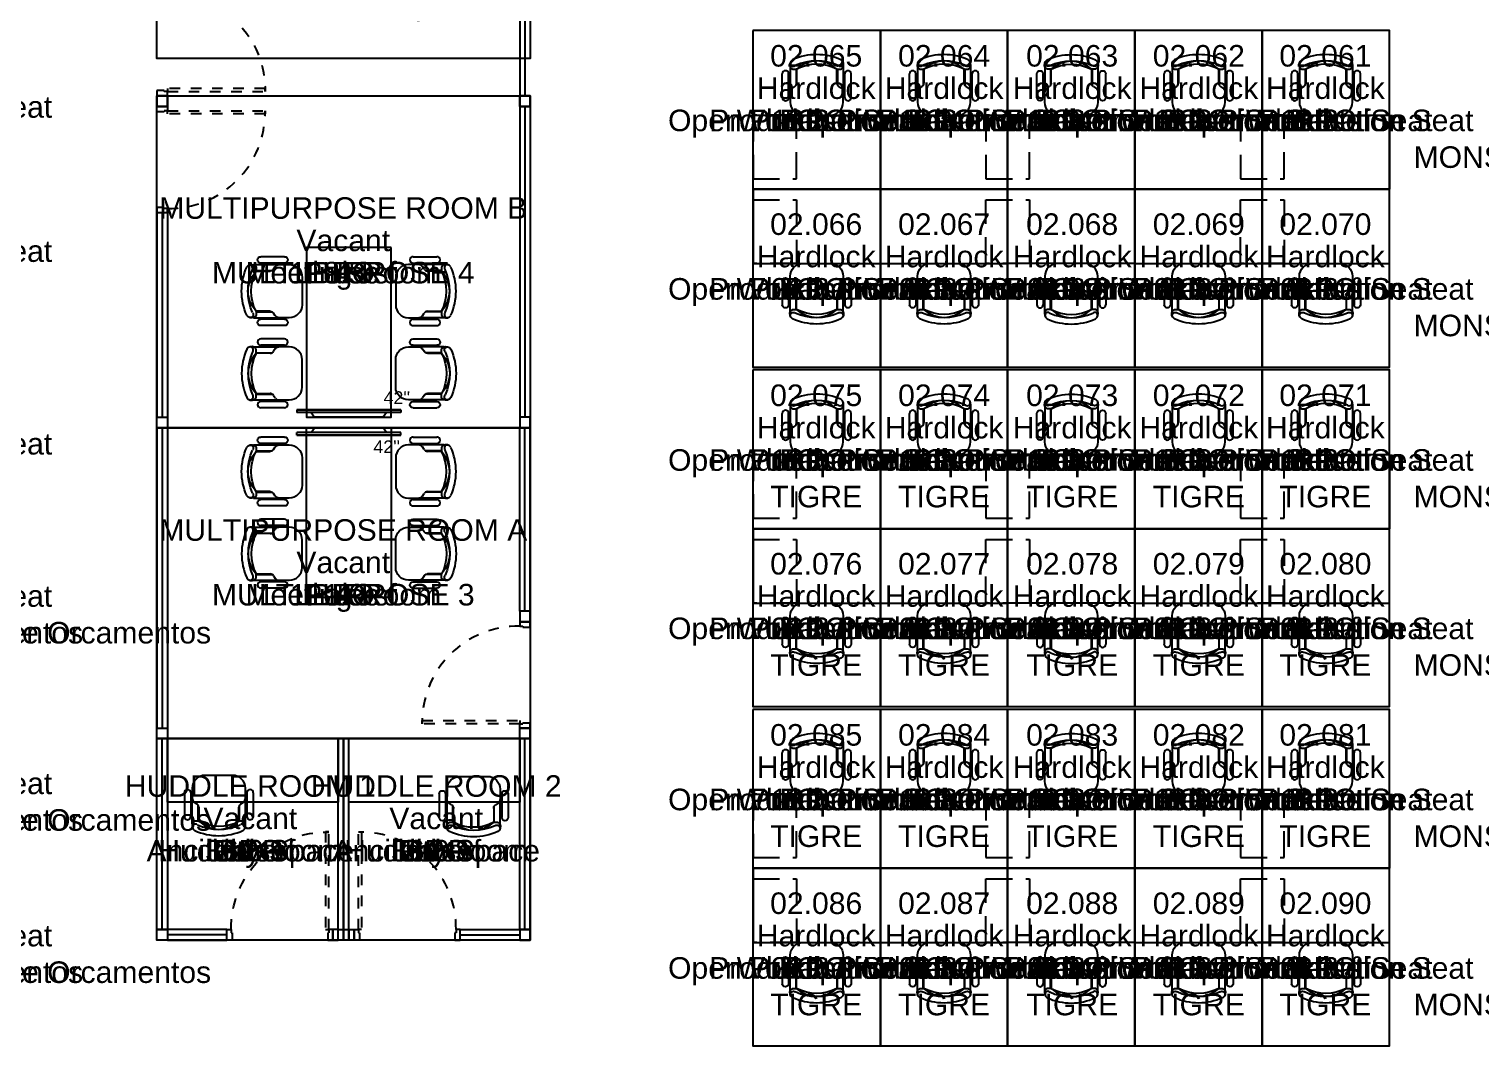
# Model space of a CAD drawing. Header units: metres. Extents: x 249.2 to 324.9, y -97.6 to -23.3.
# Drawn here: x 268.73 to 282.42, y -76.08 to -66.5 of the extents above; entities that cross this region are included whole.
import ezdxf
from ezdxf.enums import TextEntityAlignment as Align

# ---------------------------------------------------------------- set-up
doc = ezdxf.new("R2010")
doc.units = ezdxf.units.M
doc.linetypes.add('ACC BH AltaVila -2PAV$0$HIDDEN', pattern=[0.375, 0.25, -0.125])
doc.linetypes.add('ACC BH AltaVila -2PAV$0$HIDDEN2', pattern=[0.1875, 0.125, -0.0625])
for name, color, linetype in [('ACC BH AltaVila -2PAV$0$252', 7, 'Continuous'), ('ACC BH AltaVila -2PAV$0$DGS', 7, 'Continuous'), ('ACC BH AltaVila -2PAV$0$DPT', 7, 'Continuous'), ('ACC BH AltaVila -2PAV$0$INF', 7, 'Continuous'), ('ACC BH AltaVila -2PAV$0$INFO', 7, 'Continuous'), ('ACC BH AltaVila -2PAV$0$MBN', 7, 'Continuous'), ('ACC BH AltaVila -2PAV$0$PRJ', 7, 'ACC BH AltaVila -2PAV$0$HIDDEN2'), ('EC1 Space Function Descs', 7, 'Continuous'), ('EC1 Space Names', 7, 'Continuous'), ('EC1 Space Numbers', 140, 'Continuous'), ('EC1 Space Polygons', 6, 'Continuous'), ('EC1 Space Project', 7, 'Continuous'), ('EC1 Space Square Footages', 7, 'Continuous'), ('EC1 Space Status Descs', 7, 'Continuous'), ('EC1 Space Type Descs', 7, 'Continuous'), ('EC1 Tenant Names', 7, 'Continuous'), ('EC1 UDA Design Capacity', 7, 'Continuous'), ('EC1 UDA Is Secured', 7, 'Continuous')]:
    doc.layers.add(name, color=color, linetype=linetype)
doc.styles.add('ACC BH AltaVila -2PAV$0$STYLE1', font='arial.ttf')
doc.styles.add('EC1 LABELS', font='arial.ttf', dxfattribs={"height": 0.2})

# ---------------------------------------------------------------- blocks, each defined once
blk = doc.blocks.new('ACC BH AltaVila -2PAV$0$CAD10')
for p, q in [((-25, -11.2), (-25, -35.1)), ((25, -11.2), (25, -35.1)), ((-32.5, -40.5), (-32.5, -18.2)), ((-26.5, -40.5), (-26.5, -18.2)), ((-22.7, -13.8), (-19, -13.8)), ((-19.5, -13.8), (-19.5, -28.8)), ((-19, -13.8), (-19, -26.9)), ((19, -13.8), (22.7, -13.8)), ((19, -26.9), (19, -13.8)), ((19.5, -13.8), (19.5, -28.8)), ((26.5, -40.5), (26.5, -18.2)), ((32.5, -40.5), (32.5, -18.2)), ((-25, -35.1), (-25, -45)), ((-20.8, -30.2), (-23.2, -31.8)), ((23.2, -31.8), (20.8, -30.2)), ((25, -45), (25, -35.1)), ((-13, -57), (13, -57))]:
    blk.add_line(p, q)
for centre, radius, start, end in [((-19.7, -9.6), 5.59, 123.8625, 206.9558), ((-19.7, -9.6), 5.59, 197.4075, 206.9558), ((-22.1, -8.2), 2.82, 158.9328, 309.9139), ((-20.8, -9.7), 4.48, 211.9392, 245.6213), ((0, -55.1), 55.1, 65.57, 114.43), ((0, -55.1), 49.1, 65.57, 114.43), ((0, -48.9), 39.9, 61.5569, 118.4431), ((-20.8, -9.7), 4.48, 294.3787, 309.8839), ((0, -32.1), 26.1, 46.4961, 133.5039), ((20.8, -9.7), 4.48, 230.1161, 245.6213), ((22.1, -8.2), 2.82, 230.0861, 21.0672), ((20.8, -9.7), 4.48, 294.3787, 328.0608), ((19.7, -9.6), 5.59, 333.0442, 56.1375), ((-29.5, -18.2), 3, 0, 180), ((-22.5, -12.8), 1, 242.2765, 270), ((-23, -26.9), 4, 303.6901, 0), ((-19.3, -12.8), 1, 270, 298.086), ((19.3, -12.8), 1, 241.914, 270), ((23, -26.9), 4, 180, 236.3099), ((22.5, -12.8), 1, 270, 297.7235), ((29.5, -18.2), 3, 0, 180), ((-29.5, -40.5), 3, 180, 0), ((-21, -35.1), 4, 123.6901, 180), ((21, -35.1), 4, 0, 56.3099), ((29.5, -40.5), 3, 180, 0), ((-13, -45), 12, 180, 270), ((13, -45), 12, 270, 0)]:
    blk.add_arc(centre, radius, start, end)
blk = doc.blocks.new('ACC BH AltaVila -2PAV$0$CAD')
for p, q in [((16.5, 32.5), (38.8, 32.5)), ((21.8, 25), (12, 25)), ((16.5, 26.5), (38.8, 26.5)), ((45.7, 25), (21.8, 25)), ((26.8, 20.8), (25.2, 23.2)), ((43.2, 19.5), (28.2, 19.5)), ((43.2, 19), (30.1, 19)), ((43.2, 22.7), (43.2, 19)), ((0, 13), (0, -13)), ((12, -25), (21.8, -25)), ((16.5, -26.5), (38.8, -26.5)), ((45.7, -25), (21.8, -25)), ((25.2, -23.2), (26.8, -20.8)), ((43.2, -19.5), (28.2, -19.5)), ((30.1, -19), (43.2, -19)), ((43.2, -19), (43.2, -22.7)), ((16.5, -32.5), (38.8, -32.5))]:
    blk.add_line(p, q)
for centre, radius, start, end in [((16.5, 29.5), 3, 90, 270), ((38.8, 29.5), 3, 270, 90), ((12, 13), 12, 90, 180), ((21.8, 21), 4, 33.6901, 90), ((30.1, 23), 4, 213.6901, 270), ((47.2, 20.8), 4.47, 121.9392, 155.6213), ((44.2, 22.4), 0.999, 152.2765, 180), ((44.2, 19.2), 0.999, 180, 208.086), ((47.2, 20.8), 4.47, 204.3787, 219.8839), ((8.1, 0), 39.9, 331.5569, 28.4431), ((24.9, 0), 26.1, 316.4961, 43.5039), ((47.4, 19.7), 5.58, 33.8625, 116.9558), ((47.4, 19.7), 5.58, 107.4075, 116.9558), ((48.7, 22.1), 2.82, 68.9328, 219.9139), ((1.9, 0), 49, 335.57, 24.43), ((1.9, 0), 55, 335.57, 24.43), ((12, -13), 12, 180, 270), ((16.5, -29.5), 3, 90, 270), ((21.8, -21), 4, 270, 326.3099), ((30.1, -23), 4, 90, 146.3099), ((38.8, -29.5), 3, 270, 90), ((47.2, -20.8), 4.47, 140.1161, 155.6213), ((44.2, -19.2), 0.999, 151.914, 180), ((44.2, -22.4), 0.999, 180, 207.7235), ((47.2, -20.8), 4.47, 204.3787, 238.0608), ((47.4, -19.7), 5.58, 243.0442, 326.1375), ((48.7, -22.1), 2.82, 140.0861, 291.0672)]:
    blk.add_arc(centre, radius, start, end)
blk = doc.blocks.new('ACC BH AltaVila -2PAV$0$PT 90 BT 10')
at = {"color": 2}
blk.add_lwpolyline([(96.4, -6944.2), (99.4, -6944.2), (99.4, -6945.2), (106.4, -6945.2), (106.4, -6940.2), (96.4, -6940.2), (96.4, -6944.2)], dxfattribs=at)
for points in [[(4.4, -7033.2), (96.4, -7033.2), (96.4, -7036.2), (4.4, -7036.2)], [(96.4, -7036.2), (99.4, -7036.2), (99.4, -7035.2), (106.4, -7035.2), (106.4, -7040.2), (96.4, -7040.2)]]:
    blk.add_lwpolyline(points, close=True, dxfattribs=at)
at = {"color": 1}
blk.add_arc((94.9, -7034.7), 90.5, 89.0283, 180.9717, dxfattribs=at)
blk = doc.blocks.new('ACC BH AltaVila -2PAV$0$TV 42')
at = {"layer": 'ACC BH AltaVila -2PAV$0$INF'}
for p, q in [((-894.1, 473.6), (-796.1, 473.6)), ((-894.1, 473.6), (-796.1, 473.6)), ((-894.1, 471.1), (-894.1, 473.6)), ((-894.1, 471.1), (-796.1, 471.1)), ((-796.1, 471.1), (-894.1, 471.1)), ((-880.6, 473.6), (-877.6, 478)), ((-877.6, 478), (-812.7, 478)), ((-809.7, 473.6), (-812.7, 478)), ((-796.1, 471.1), (-796.1, 473.6))]:
    blk.add_line(p, q, dxfattribs=at)
blk = doc.blocks.new('*U44')
at = {"layer": 'ACC BH AltaVila -2PAV$0$MBN', "rotation": 90}
blk.add_blockref('ACC BH AltaVila -2PAV$0$CAD', (0, -28.5), dxfattribs=at)
blk = doc.blocks.new('*U45')
at = {"layer": 'ACC BH AltaVila -2PAV$0$MBN', "color": 0, "linetype": 'ByBlock', "lineweight": -2, "transparency": 16777216}
blk.add_blockref('*U44', (77019.3, -90319.2), dxfattribs=at)
for p, rotation in [((76918.4, -90421.8), 90), ((77121.9, -90420.2), 270), ((77020.9, -90522.8), 180)]:
    blk.add_blockref('*U44', p, dxfattribs=dict(at, rotation=rotation))

msp = doc.modelspace()

# ---------------------------------------------------------------- linework, layer by layer
at = {"layer": 'ACC BH AltaVila -2PAV$0$252'}
for points in [[(276.754, -67.31), (276.754, -68.01), (275.554, -68.01), (275.554, -67.31)], [(277.954, -67.31), (277.954, -68.01), (276.754, -68.01), (276.754, -67.31)], [(277.954, -67.31), (277.954, -68.01), (279.154, -68.01), (279.154, -67.31)], [(280.354, -67.31), (280.354, -68.01), (279.154, -68.01), (279.154, -67.31)], [(281.554, -67.31), (281.554, -68.01), (280.354, -68.01), (280.354, -67.31)], [(276.754, -68.71), (276.754, -68.01), (275.554, -68.01), (275.554, -68.71)], [(277.954, -68.71), (277.954, -68.01), (276.754, -68.01), (276.754, -68.71)], [(277.954, -68.71), (277.954, -68.01), (279.154, -68.01), (279.154, -68.71)], [(280.354, -68.71), (280.354, -68.01), (279.154, -68.01), (279.154, -68.71)], [(281.554, -68.71), (281.554, -68.01), (280.354, -68.01), (280.354, -68.71)], [(276.754, -70.51), (276.754, -71.21), (275.554, -71.21), (275.554, -70.51)], [(277.954, -70.51), (277.954, -71.21), (276.754, -71.21), (276.754, -70.51)], [(277.954, -70.51), (277.954, -71.21), (279.154, -71.21), (279.154, -70.51)], [(280.354, -70.51), (280.354, -71.21), (279.154, -71.21), (279.154, -70.51)], [(281.554, -70.51), (281.554, -71.21), (280.354, -71.21), (280.354, -70.51)], [(276.754, -71.91), (276.754, -71.21), (275.554, -71.21), (275.554, -71.91)], [(277.954, -71.91), (277.954, -71.21), (276.754, -71.21), (276.754, -71.91)], [(277.954, -71.91), (277.954, -71.21), (279.154, -71.21), (279.154, -71.91)], [(280.354, -71.91), (280.354, -71.21), (279.154, -71.21), (279.154, -71.91)], [(281.554, -71.91), (281.554, -71.21), (280.354, -71.21), (280.354, -71.91)], [(276.754, -73.71), (276.754, -74.41), (275.554, -74.41), (275.554, -73.71)], [(277.954, -73.71), (277.954, -74.41), (276.754, -74.41), (276.754, -73.71)], [(277.954, -73.71), (277.954, -74.41), (279.154, -74.41), (279.154, -73.71)], [(280.354, -73.71), (280.354, -74.41), (279.154, -74.41), (279.154, -73.71)], [(281.554, -73.71), (281.554, -74.41), (280.354, -74.41), (280.354, -73.71)], [(276.754, -75.11), (276.754, -74.41), (275.554, -74.41), (275.554, -75.11)], [(277.954, -75.11), (277.954, -74.41), (276.754, -74.41), (276.754, -75.11)], [(277.954, -75.11), (277.954, -74.41), (279.154, -74.41), (279.154, -75.11)], [(280.354, -75.11), (280.354, -74.41), (279.154, -74.41), (279.154, -75.11)], [(281.554, -75.11), (281.554, -74.41), (280.354, -74.41), (280.354, -75.11)]]:
    msp.add_lwpolyline(points, close=True, dxfattribs=at)
at = {"layer": 'ACC BH AltaVila -2PAV$0$252', "linetype": 'ACC BH AltaVila -2PAV$0$HIDDEN'}
for points in [[(275.964, -67.31), (275.554, -67.31), (275.554, -67.91), (275.964, -67.91)], [(278.159, -67.31), (277.749, -67.31), (277.749, -67.91), (278.159, -67.91)], [(280.559, -67.31), (280.149, -67.31), (280.149, -67.91), (280.559, -67.91)], [(275.964, -68.71), (275.554, -68.71), (275.554, -68.11), (275.964, -68.11)], [(278.159, -68.71), (277.749, -68.71), (277.749, -68.11), (278.159, -68.11)], [(280.559, -68.71), (280.149, -68.71), (280.149, -68.11), (280.559, -68.11)], [(275.964, -70.51), (275.554, -70.51), (275.554, -71.11), (275.964, -71.11)], [(278.159, -70.51), (277.749, -70.51), (277.749, -71.11), (278.159, -71.11)], [(280.559, -70.51), (280.149, -70.51), (280.149, -71.11), (280.559, -71.11)], [(275.964, -71.91), (275.554, -71.91), (275.554, -71.31), (275.964, -71.31)], [(278.159, -71.91), (277.749, -71.91), (277.749, -71.31), (278.159, -71.31)], [(280.559, -71.91), (280.149, -71.91), (280.149, -71.31), (280.559, -71.31)], [(275.964, -73.71), (275.554, -73.71), (275.554, -74.31), (275.964, -74.31)], [(278.159, -73.71), (277.749, -73.71), (277.749, -74.31), (278.159, -74.31)], [(280.559, -73.71), (280.149, -73.71), (280.149, -74.31), (280.559, -74.31)], [(275.964, -75.11), (275.554, -75.11), (275.554, -74.51), (275.964, -74.51)], [(278.159, -75.11), (277.749, -75.11), (277.749, -74.51), (278.159, -74.51)], [(280.559, -75.11), (280.149, -75.11), (280.149, -74.51), (280.559, -74.51)]]:
    msp.add_lwpolyline(points, close=True, dxfattribs=at)
at = {"layer": 'ACC BH AltaVila -2PAV$0$DGS'}
for p, q in [((270.034, -67.13), (273.404, -67.13)), ((273.354, -70.257), (270.034, -70.259)), ((270.034, -73.188), (271.644, -73.188)), ((271.644, -74.988), (271.644, -73.188)), ((271.744, -74.988), (271.744, -73.188)), ((271.744, -73.188), (273.354, -73.188)), ((270.034, -74.302), (270.034, -74.988)), ((270.034, -74.988), (269.934, -74.988)), ((273.354, -74.988), (273.454, -74.988))]:
    msp.add_line(p, q, dxfattribs=at)
at = {"layer": 'ACC BH AltaVila -2PAV$0$DPT'}
for p, q in [((273.354, -63.719), (273.354, -67.13)), ((273.404, -63.719), (273.404, -67.13)), ((273.354, -67.23), (273.354, -70.159)), ((273.404, -67.23), (273.402, -70.157)), ((273.454, -67.228), (273.454, -70.157)), ((273.454, -67.231), (273.454, -71.519)), ((269.934, -68.23), (269.934, -70.157)), ((269.984, -68.23), (269.984, -70.157)), ((270.034, -68.23), (270.034, -70.157)), ((269.934, -70.259), (269.934, -73.088)), ((269.984, -70.259), (269.984, -73.088)), ((270.034, -70.259), (270.034, -73.088)), ((273.354, -71.988), (273.354, -70.257)), ((273.404, -71.988), (273.404, -70.257)), ((273.454, -71.988), (273.454, -70.257)), ((273.454, -74.988), (273.454, -73.038)), ((270.034, -73.188), (270.034, -74.988)), ((273.354, -74.988), (273.354, -73.188)), ((273.404, -74.988), (273.404, -73.188)), ((270.594, -75.038), (270.034, -75.038)), ((272.794, -75.038), (273.354, -75.038))]:
    msp.add_line(p, q, dxfattribs=at)
for points in [[(269.934, -67.23), (270.034, -67.23), (270.034, -67.13), (269.934, -67.13)], [(269.934, -67.13), (270.034, -67.13), (270.034, -67.23), (269.934, -67.23)], [(273.354, -67.23), (273.454, -67.23), (273.454, -67.13), (273.354, -67.13)], [(273.354, -67.13), (273.454, -67.13), (273.454, -67.23), (273.354, -67.23)], [(270.034, -70.259), (269.934, -70.259), (269.934, -70.159), (270.034, -70.159)], [(273.354, -70.257), (273.454, -70.257), (273.454, -70.157), (273.354, -70.157)], [(273.454, -71.988), (273.354, -71.988), (273.354, -72.088), (273.454, -72.088)], [(270.034, -73.188), (269.934, -73.188), (269.934, -73.088), (270.034, -73.088)], [(273.454, -73.188), (273.354, -73.188), (273.354, -73.088), (273.454, -73.088)], [(269.934, -74.988), (270.034, -74.988), (270.034, -75.088), (269.934, -75.088)], [(270.034, -75.088), (270.594, -75.088), (270.594, -74.988), (270.034, -74.988)], [(271.594, -75.088), (271.644, -75.088), (271.644, -74.988), (271.594, -74.988)], [(271.644, -74.988), (271.744, -74.988), (271.744, -75.088), (271.644, -75.088)], [(271.794, -75.088), (271.744, -75.088), (271.744, -74.988), (271.794, -74.988)], [(273.354, -75.088), (272.794, -75.088), (272.794, -74.988), (273.354, -74.988)], [(273.454, -74.988), (273.354, -74.988), (273.354, -75.088), (273.454, -75.088)]]:
    msp.add_lwpolyline(points, close=True, dxfattribs=at)
for points in [[(269.934, -74.988), (269.934, -73.188)], [(269.984, -74.988), (269.984, -73.188)]]:
    msp.add_lwpolyline(points, dxfattribs=at)
at = {"layer": 'ACC BH AltaVila -2PAV$0$MBN'}
for points in [[(272.144, -68.557), (271.344, -68.557), (271.344, -70.157), (272.144, -70.157)], [(272.144, -71.857), (271.344, -71.857), (271.344, -70.257), (272.144, -70.257)], [(270.034, -73.188), (271.644, -73.188), (271.644, -73.788), (270.034, -73.788)], [(271.744, -73.188), (273.354, -73.188), (273.354, -73.788), (271.744, -73.788)]]:
    msp.add_lwpolyline(points, close=True, dxfattribs=at)
at = {"layer": 'EC1 Space Polygons'}
for points in [[(269.935, -63.519), (273.453, -63.519), (273.453, -66.777), (269.935, -66.777), (269.935, -63.519)], [(275.553, -66.514), (275.553, -68.01), (276.754, -68.01), (276.754, -66.514), (275.553, -66.514)], [(276.754, -66.514), (276.754, -68.01), (277.954, -68.01), (277.954, -66.514), (276.754, -66.514)], [(277.954, -66.514), (277.954, -68.01), (279.154, -68.01), (279.154, -66.514), (277.954, -66.514)], [(279.154, -66.514), (279.154, -68.01), (280.353, -68.01), (280.353, -66.514), (279.154, -66.514)], [(280.353, -66.514), (280.353, -68.01), (281.553, -68.01), (281.553, -66.514), (280.353, -66.514)], [(269.935, -67.13), (273.453, -67.13), (273.453, -70.257), (269.935, -70.259), (269.935, -67.13), (269.935, -67.13)], [(275.553, -68.01), (275.553, -69.685), (276.754, -69.685), (276.754, -68.01), (275.553, -68.01)], [(276.754, -68.01), (276.754, -69.685), (277.954, -69.685), (277.954, -68.01), (276.754, -68.01)], [(277.954, -68.01), (277.954, -69.685), (279.154, -69.685), (279.154, -68.01), (277.954, -68.01)], [(279.154, -68.01), (279.154, -69.685), (280.353, -69.685), (280.353, -68.01), (279.154, -68.01)], [(280.353, -68.01), (280.353, -69.685), (281.553, -69.685), (281.553, -68.01), (280.353, -68.01)], [(275.553, -69.713), (275.553, -71.21), (276.754, -71.21), (276.754, -69.713), (275.553, -69.713)], [(276.754, -69.713), (276.754, -71.21), (277.954, -71.21), (277.954, -69.713), (276.754, -69.713)], [(277.954, -69.713), (277.954, -71.21), (279.154, -71.21), (279.154, -69.713), (277.954, -69.713)], [(279.154, -69.713), (279.154, -71.21), (280.353, -71.21), (280.353, -69.713), (279.154, -69.713)], [(280.353, -69.713), (280.353, -71.21), (281.553, -71.21), (281.553, -69.713), (280.353, -69.713)], [(269.935, -70.259), (273.453, -70.257), (273.453, -73.188), (269.935, -73.188), (269.935, -70.259)], [(275.553, -71.21), (275.553, -72.885), (276.754, -72.885), (276.754, -71.21), (275.553, -71.21)], [(276.754, -71.21), (276.754, -72.885), (277.954, -72.885), (277.954, -71.21), (276.754, -71.21)], [(277.954, -71.21), (277.954, -72.885), (279.154, -72.885), (279.154, -71.21), (277.954, -71.21)], [(279.154, -71.21), (279.154, -72.885), (280.353, -72.885), (280.353, -71.21), (279.154, -71.21)], [(280.353, -71.21), (280.353, -72.885), (281.553, -72.885), (281.553, -71.21), (280.353, -71.21)], [(275.553, -72.914), (275.553, -74.41), (276.754, -74.41), (276.754, -72.914), (275.553, -72.914)], [(276.754, -72.914), (276.754, -74.41), (277.954, -74.41), (277.954, -72.914), (276.754, -72.914)], [(277.954, -72.914), (277.954, -74.41), (279.154, -74.41), (279.154, -72.914), (277.954, -72.914)], [(279.154, -72.914), (279.154, -74.41), (280.353, -74.41), (280.353, -72.914), (279.154, -72.914)], [(280.353, -72.914), (280.353, -74.41), (281.553, -74.41), (281.553, -72.914), (280.353, -72.914)], [(269.935, -73.188), (271.693, -73.188), (271.693, -75.088), (269.934, -75.088), (269.935, -73.188)], [(271.693, -73.188), (273.453, -73.188), (273.453, -75.088), (271.693, -75.088), (271.693, -73.188)], [(275.553, -74.41), (275.553, -76.085), (276.754, -76.085), (276.754, -74.41), (275.553, -74.41)], [(276.754, -74.41), (276.754, -76.085), (277.954, -76.085), (277.954, -74.41), (276.754, -74.41)], [(277.954, -74.41), (277.954, -76.085), (279.154, -76.085), (279.154, -74.41), (277.954, -74.41)], [(279.154, -74.41), (279.154, -76.085), (280.353, -76.085), (280.353, -74.41), (279.154, -74.41)], [(280.353, -74.41), (280.353, -76.085), (281.553, -76.085), (281.553, -74.41), (280.353, -74.41)]]:
    msp.add_lwpolyline(points, close=True, dxfattribs=at)

# ---------------------------------------------------------------- block references
at = {"layer": 'ACC BH AltaVila -2PAV$0$252', "extrusion": (0, 0, -1), "xscale": -0.01, "yscale": 0.01, "zscale": -0.01}
for p in [(-276.154, -66.74), (-277.354, -66.74), (-280.954, -66.74), (-276.154, -69.94), (-277.354, -69.94), (-280.954, -69.94), (-276.154, -73.14), (-277.354, -73.14), (-280.954, -73.14)]:
    msp.add_blockref('ACC BH AltaVila -2PAV$0$CAD10', p, dxfattribs=at)
at = {"layer": 'ACC BH AltaVila -2PAV$0$252', "yscale": 0.01, "zscale": 0.01}
for p, xscale in [((278.554, -66.74), -0.01), ((279.754, -66.74), 0.01), ((278.554, -69.94), -0.01), ((279.754, -69.94), 0.01), ((278.554, -73.14), -0.01), ((279.754, -73.14), 0.01)]:
    msp.add_blockref('ACC BH AltaVila -2PAV$0$CAD10', p, dxfattribs=dict(at, xscale=xscale))
at = {"layer": 'ACC BH AltaVila -2PAV$0$252', "yscale": 0.01, "zscale": 0.01, "rotation": 180}
for p, xscale in [((276.154, -69.28), -0.01), ((277.354, -69.28), -0.01), ((278.554, -69.28), 0.01), ((279.754, -69.28), -0.01), ((280.954, -69.28), -0.01), ((276.154, -72.48), -0.01), ((277.354, -72.48), -0.01), ((278.554, -72.48), 0.01), ((279.754, -72.48), -0.01), ((280.954, -72.48), -0.01), ((276.154, -75.68), -0.01), ((277.354, -75.68), -0.01), ((278.554, -75.68), 0.01), ((279.754, -75.68), -0.01), ((280.954, -75.68), -0.01)]:
    msp.add_blockref('ACC BH AltaVila -2PAV$0$CAD10', p, dxfattribs=dict(at, xscale=xscale))
at = {"layer": 'ACC BH AltaVila -2PAV$0$INF', "color": 252, "xscale": 0.01, "yscale": 0.01, "zscale": 0.01, "rotation": 180}
msp.add_blockref('ACC BH AltaVila -2PAV$0$TV 42', (263.292, -65.378), dxfattribs=at)
at = {"layer": 'ACC BH AltaVila -2PAV$0$INF', "color": 252, "xscale": -0.01, "yscale": 0.01, "zscale": 0.01}
msp.add_blockref('ACC BH AltaVila -2PAV$0$TV 42', (263.292, -75.037), dxfattribs=at)
at = {"layer": 'ACC BH AltaVila -2PAV$0$MBN', "yscale": 0.01, "zscale": 0.01}
for name, p, xscale, rotation in [('*U45', (176.932, 1118.623), -0.01, 45), ('ACC BH AltaVila -2PAV$0$CAD', (271.302, -69.745), 0.01, 180), ('ACC BH AltaVila -2PAV$0$CAD', (272.185, -69.745), -0.01, 180), ('ACC BH AltaVila -2PAV$0$CAD', (271.302, -71.445), 0.01, 180), ('ACC BH AltaVila -2PAV$0$CAD', (272.185, -71.445), -0.01, 180), ('ACC BH AltaVila -2PAV$0$CAD', (270.518, -73.534), 0.01, 270), ('ACC BH AltaVila -2PAV$0$CAD', (272.92, -73.544), -0.01, 90.00000000000007)]:
    msp.add_blockref(name, p, dxfattribs=dict(at, xscale=xscale, rotation=rotation))
for p, xscale in [((271.302, -68.97), -0.01), ((272.185, -68.97), 0.01), ((271.302, -70.67), -0.01), ((272.185, -70.67), 0.01)]:
    msp.add_blockref('ACC BH AltaVila -2PAV$0$CAD', p, dxfattribs=dict(at, xscale=xscale))
at = {"layer": 'ACC BH AltaVila -2PAV$0$PRJ', "yscale": 0.01, "zscale": 0.01}
for p, xscale in [((270.998, 3.273), -0.01), ((272.39, -2.686), 0.01)]:
    msp.add_blockref('ACC BH AltaVila -2PAV$0$PT 90 BT 10', p, dxfattribs=dict(at, xscale=xscale))
for p, xscale, rotation in [((270.998, -137.632), 0.01, 180), ((201.192, -74.024), -0.01, 90.00000000000007), ((342.196, -74.024), 0.01, 270)]:
    msp.add_blockref('ACC BH AltaVila -2PAV$0$PT 90 BT 10', p, dxfattribs=dict(at, xscale=xscale, rotation=rotation))

# ---------------------------------------------------------------- texts
at = {"layer": 'ACC BH AltaVila -2PAV$0$INFO', "style": 'ACC BH AltaVila -2PAV$0$STYLE1'}
for p in [(272.071, -70.034), (271.975, -70.497)]:
    msp.add_attdef("42''", p, '32" 93x55', height=0.12, dxfattribs=at)
at = {"layer": 'EC1 Space Function Descs', "style": 'EC1 LABELS'}
for s, p in [('Production Seat', (276.149, -67.462)), ('Production Seat', (277.355, -67.462)), ('Production Seat', (278.562, -67.462)), ('Production Seat', (279.756, -67.462)), ('Production Seat', (280.949, -67.462)), ('Meeting Room', (271.691, -68.897)), ('Production Seat', (276.149, -69.05)), ('Production Seat', (277.355, -69.05)), ('Production Seat', (278.562, -69.05)), ('Production Seat', (279.756, -69.05)), ('Production Seat', (280.949, -69.05)), ('Production Seat', (276.149, -70.663)), ('Production Seat', (277.355, -70.663)), ('Production Seat', (278.562, -70.663)), ('Production Seat', (279.756, -70.663)), ('Production Seat', (280.949, -70.663)), ('Meeting Room', (271.691, -71.933)), ('Production Seat', (276.149, -72.25)), ('Production Seat', (277.355, -72.25)), ('Production Seat', (278.562, -72.25)), ('Production Seat', (279.756, -72.25)), ('Production Seat', (280.949, -72.25)), ('Production Seat', (276.149, -73.863)), ('Production Seat', (277.355, -73.863)), ('Production Seat', (278.562, -73.863)), ('Production Seat', (279.756, -73.863)), ('Production Seat', (280.949, -73.863)), ('Ancillary Space', (270.815, -74.346)), ('Ancillary Space', (272.567, -74.346)), ('Production Seat', (276.149, -75.451)), ('Production Seat', (277.355, -75.451)), ('Production Seat', (278.562, -75.451)), ('Production Seat', (279.756, -75.451)), ('Production Seat', (280.949, -75.451))]:
    msp.add_text(s, height=0.2032, dxfattribs=at).set_placement(p, align=Align.CENTER)
at = {"layer": 'EC1 Space Names', "style": 'EC1 LABELS'}
for s, p in [('Workstation', (276.149, -67.462)), ('Workstation', (277.355, -67.462)), ('Workstation', (278.562, -67.462)), ('Workstation', (279.756, -67.462)), ('Workstation', (280.949, -67.462)), ('MULTIPURPOSE 4', (271.691, -68.897)), ('Workstation', (276.149, -69.05)), ('Workstation', (277.355, -69.05)), ('Workstation', (278.562, -69.05)), ('Workstation', (279.756, -69.05)), ('Workstation', (280.949, -69.05)), ('Workstation', (276.149, -70.663)), ('Workstation', (277.355, -70.663)), ('Workstation', (278.562, -70.663)), ('Workstation', (279.756, -70.663)), ('Workstation', (280.949, -70.663)), ('MULTIPURPOSE 3', (271.691, -71.933)), ('Workstation', (276.149, -72.25)), ('Workstation', (277.355, -72.25)), ('Workstation', (278.562, -72.25)), ('Workstation', (279.756, -72.25)), ('Workstation', (280.949, -72.25)), ('Workstation', (276.149, -73.863)), ('Workstation', (277.355, -73.863)), ('Workstation', (278.562, -73.863)), ('Workstation', (279.756, -73.863)), ('Workstation', (280.949, -73.863)), ('Huddle Room', (270.815, -74.346)), ('Huddle Room', (272.567, -74.346)), ('Workstation', (276.149, -75.451)), ('Workstation', (277.355, -75.451)), ('Workstation', (278.562, -75.451)), ('Workstation', (279.756, -75.451)), ('Workstation', (280.949, -75.451))]:
    msp.add_text(s, height=0.2032, dxfattribs=at).set_placement(p, align=Align.CENTER)
at = {"layer": 'EC1 Space Numbers', "style": 'EC1 LABELS'}
for s, p in [('02.065', (276.149, -66.853)), ('02.064', (277.355, -66.853)), ('02.063', (278.562, -66.853)), ('02.062', (279.756, -66.853)), ('02.061', (280.949, -66.853)), ('MULTIPURPOSE ROOM B', (271.691, -68.288)), ('02.066', (276.149, -68.44)), ('02.067', (277.355, -68.44)), ('02.068', (278.562, -68.44)), ('02.069', (279.756, -68.44)), ('02.070', (280.949, -68.44)), ('02.075', (276.149, -70.053)), ('02.074', (277.355, -70.053)), ('02.073', (278.562, -70.053)), ('02.072', (279.756, -70.053)), ('02.071', (280.949, -70.053)), ('MULTIPURPOSE ROOM A', (271.691, -71.323)), ('02.076', (276.149, -71.641)), ('02.077', (277.355, -71.641)), ('02.078', (278.562, -71.641)), ('02.079', (279.756, -71.641)), ('02.080', (280.949, -71.641)), ('02.085', (276.149, -73.254)), ('02.084', (277.355, -73.254)), ('02.083', (278.562, -73.254)), ('02.082', (279.756, -73.254)), ('02.081', (280.949, -73.254)), ('HUDDLE ROOM 1', (270.815, -73.736)), ('HUDDLE ROOM 2', (272.567, -73.736)), ('02.086', (276.149, -74.841)), ('02.087', (277.355, -74.841)), ('02.088', (278.562, -74.841)), ('02.089', (279.756, -74.841)), ('02.090', (280.949, -74.841))]:
    msp.add_text(s, height=0.2032, dxfattribs=at).set_placement(p, align=Align.CENTER)
at = {"layer": 'EC1 Space Project', "style": 'EC1 LABELS'}
for s, p in [('MONSANTO (Comissionamento)', (283.87, -67.808)), ('MONSANTO (Comissionamento)', (283.87, -69.395)), ('TIGRE', (276.149, -71.008)), ('TIGRE', (277.355, -71.008)), ('TIGRE', (278.562, -71.008)), ('TIGRE', (279.756, -71.008)), ('TIGRE', (280.949, -71.008)), ('MONSANTO (Comissionamento)', (283.87, -71.008)), ('TELEFONICA - Adm Contratos e Orcamentos', (266.344, -72.291)), ('TELEFONICA - Adm Contratos e Orcamentos', (267.551, -72.291)), ('TIGRE', (276.149, -72.596)), ('TIGRE', (277.355, -72.596)), ('TIGRE', (278.562, -72.596)), ('TIGRE', (279.756, -72.596)), ('TIGRE', (280.949, -72.596)), ('MONSANTO (Comissionamento)', (283.87, -72.596)), ('TELEFONICA - Adm Contratos e Orcamentos', (266.344, -74.056)), ('TELEFONICA - Adm Contratos e Orcamentos', (267.551, -74.056)), ('TIGRE', (276.149, -74.209)), ('TIGRE', (277.355, -74.209)), ('TIGRE', (278.562, -74.209)), ('TIGRE', (279.756, -74.209)), ('TIGRE', (280.949, -74.209)), ('MONSANTO (Comissionamento)', (283.87, -74.209)), ('TELEFONICA - Adm Contratos e Orcamentos', (266.344, -75.491)), ('TELEFONICA - Adm Contratos e Orcamentos', (267.551, -75.491)), ('TIGRE', (276.149, -75.796)), ('TIGRE', (277.355, -75.796)), ('TIGRE', (278.562, -75.796)), ('TIGRE', (279.756, -75.796)), ('TIGRE', (280.949, -75.796)), ('MONSANTO (Comissionamento)', (283.87, -75.796))]:
    msp.add_text(s, height=0.2032, dxfattribs=at).set_placement(p, align=Align.CENTER)
at = {"layer": 'EC1 Space Square Footages', "style": 'EC1 LABELS'}
for s, p in [('19.3 sf', (276.149, -67.462)), ('19.3 sf', (277.355, -67.462)), ('19.3 sf', (278.562, -67.462)), ('19.3 sf', (279.756, -67.462)), ('19.3 sf', (280.949, -67.462)), ('118.5 sf', (271.691, -68.897)), ('21.6 sf', (276.149, -69.05)), ('21.6 sf', (277.355, -69.05)), ('21.6 sf', (278.562, -69.05)), ('21.6 sf', (279.756, -69.05)), ('21.6 sf', (280.949, -69.05)), ('19.3 sf', (276.149, -70.663)), ('19.3 sf', (277.355, -70.663)), ('19.3 sf', (278.562, -70.663)), ('19.3 sf', (279.756, -70.663)), ('19.3 sf', (280.949, -70.663)), ('111.0 sf', (271.691, -71.933)), ('21.6 sf', (276.149, -72.25)), ('21.6 sf', (277.355, -72.25)), ('21.6 sf', (278.562, -72.25)), ('21.6 sf', (279.756, -72.25)), ('21.6 sf', (280.949, -72.25)), ('19.3 sf', (276.149, -73.863)), ('19.3 sf', (277.355, -73.863)), ('19.3 sf', (278.562, -73.863)), ('19.3 sf', (279.756, -73.863)), ('19.3 sf', (280.949, -73.863)), ('36.0 sf', (270.815, -74.346)), ('36.0 sf', (272.567, -74.346)), ('21.6 sf', (276.149, -75.451)), ('21.6 sf', (277.355, -75.451)), ('21.6 sf', (278.562, -75.451)), ('21.6 sf', (279.756, -75.451)), ('21.6 sf', (280.949, -75.451))]:
    msp.add_text(s, height=0.2032, dxfattribs=at).set_placement(p, align=Align.CENTER)
at = {"layer": 'EC1 Space Status Descs', "style": 'EC1 LABELS'}
for s, p in [('Hardlock', (276.149, -67.158)), ('Hardlock', (277.355, -67.158)), ('Hardlock', (278.562, -67.158)), ('Hardlock', (279.756, -67.158)), ('Hardlock', (280.949, -67.158)), ('Vacant', (271.691, -68.593)), ('Hardlock', (276.149, -68.745)), ('Hardlock', (277.355, -68.745)), ('Hardlock', (278.562, -68.745)), ('Hardlock', (279.756, -68.745)), ('Hardlock', (280.949, -68.745)), ('Hardlock', (276.149, -70.358)), ('Hardlock', (277.355, -70.358)), ('Hardlock', (278.562, -70.358)), ('Hardlock', (279.756, -70.358)), ('Hardlock', (280.949, -70.358)), ('Vacant', (271.691, -71.628)), ('Hardlock', (276.149, -71.945)), ('Hardlock', (277.355, -71.945)), ('Hardlock', (278.562, -71.945)), ('Hardlock', (279.756, -71.945)), ('Hardlock', (280.949, -71.945)), ('Hardlock', (276.149, -73.558)), ('Hardlock', (277.355, -73.558)), ('Hardlock', (278.562, -73.558)), ('Hardlock', (279.756, -73.558)), ('Hardlock', (280.949, -73.558)), ('Vacant', (270.815, -74.041)), ('Vacant', (272.567, -74.041)), ('Hardlock', (276.149, -75.146)), ('Hardlock', (277.355, -75.146)), ('Hardlock', (278.562, -75.146)), ('Hardlock', (279.756, -75.146)), ('Hardlock', (280.949, -75.146))]:
    msp.add_text(s, height=0.2032, dxfattribs=at).set_placement(p, align=Align.CENTER)
at = {"layer": 'EC1 Space Type Descs', "style": 'EC1 LABELS'}
for s, p in [('Open Production Seat', (267.551, -67.335)), ('Open Production Seat', (276.149, -67.462)), ('Open Production Seat', (277.355, -67.462)), ('Open Production Seat', (278.562, -67.462)), ('Open Production Seat', (279.756, -67.462)), ('Open Production Seat', (280.949, -67.462)), ('Open Production Seat', (267.551, -68.694)), ('Meeting Room', (271.691, -68.897)), ('Open Production Seat', (276.149, -69.05)), ('Open Production Seat', (277.355, -69.05)), ('Open Production Seat', (278.562, -69.05)), ('Open Production Seat', (279.756, -69.05)), ('Open Production Seat', (280.949, -69.05)), ('Open Production Seat', (267.551, -70.51)), ('Open Production Seat', (276.149, -70.663)), ('Open Production Seat', (277.355, -70.663)), ('Open Production Seat', (278.562, -70.663)), ('Open Production Seat', (279.756, -70.663)), ('Open Production Seat', (280.949, -70.663)), ('Open Production Seat', (267.551, -71.945)), ('Meeting Room', (271.691, -71.933)), ('Open Production Seat', (276.149, -72.25)), ('Open Production Seat', (277.355, -72.25)), ('Open Production Seat', (278.562, -72.25)), ('Open Production Seat', (279.756, -72.25)), ('Open Production Seat', (280.949, -72.25)), ('Open Production Seat', (267.551, -73.711)), ('Open Production Seat', (276.149, -73.863)), ('Open Production Seat', (277.355, -73.863)), ('Open Production Seat', (278.562, -73.863)), ('Open Production Seat', (279.756, -73.863)), ('Open Production Seat', (280.949, -73.863)), ('Other', (270.815, -74.346)), ('Other', (272.567, -74.346)), ('Open Production Seat', (267.551, -75.146)), ('Open Production Seat', (276.149, -75.451)), ('Open Production Seat', (277.355, -75.451)), ('Open Production Seat', (278.562, -75.451)), ('Open Production Seat', (279.756, -75.451)), ('Open Production Seat', (280.949, -75.451))]:
    msp.add_text(s, height=0.2032, dxfattribs=at).set_placement(p, align=Align.CENTER)
at = {"layer": 'EC1 Tenant Names', "style": 'EC1 LABELS'}
for p in [(276.149, -67.462), (277.355, -67.462), (278.562, -67.462), (279.756, -67.462), (280.949, -67.462), (271.691, -68.897), (276.149, -69.05), (277.355, -69.05), (278.562, -69.05), (279.756, -69.05), (280.949, -69.05), (276.149, -70.663), (277.355, -70.663), (278.562, -70.663), (279.756, -70.663), (280.949, -70.663), (271.691, -71.933), (276.149, -72.25), (277.355, -72.25), (278.562, -72.25), (279.756, -72.25), (280.949, -72.25), (276.149, -73.863), (277.355, -73.863), (278.562, -73.863), (279.756, -73.863), (280.949, -73.863), (270.815, -74.346), (272.567, -74.346), (276.149, -75.451), (277.355, -75.451), (278.562, -75.451), (279.756, -75.451), (280.949, -75.451)]:
    msp.add_text('BPO', height=0.2032, dxfattribs=at).set_placement(p, align=Align.CENTER)
at = {"layer": 'EC1 UDA Design Capacity', "style": 'EC1 LABELS'}
for s, p in [('1', (276.149, -67.462)), ('1', (277.355, -67.462)), ('1', (278.562, -67.462)), ('1', (279.756, -67.462)), ('1', (280.949, -67.462)), ('4', (271.691, -68.897)), ('1', (276.149, -69.05)), ('1', (277.355, -69.05)), ('1', (278.562, -69.05)), ('1', (279.756, -69.05)), ('1', (280.949, -69.05)), ('1', (276.149, -70.663)), ('1', (277.355, -70.663)), ('1', (278.562, -70.663)), ('1', (279.756, -70.663)), ('1', (280.949, -70.663)), ('4', (271.691, -71.933)), ('1', (276.149, -72.25)), ('1', (277.355, -72.25)), ('1', (278.562, -72.25)), ('1', (279.756, -72.25)), ('1', (280.949, -72.25)), ('1', (276.149, -73.863)), ('1', (277.355, -73.863)), ('1', (278.562, -73.863)), ('1', (279.756, -73.863)), ('1', (280.949, -73.863)), ('2', (270.815, -74.346)), ('2', (272.567, -74.346)), ('1', (276.149, -75.451)), ('1', (277.355, -75.451)), ('1', (278.562, -75.451)), ('1', (279.756, -75.451)), ('1', (280.949, -75.451))]:
    msp.add_text(s, height=0.203, dxfattribs=at).set_placement(p, align=Align.CENTER)
at = {"layer": 'EC1 UDA Is Secured', "style": 'EC1 LABELS'}
for p in [(276.149, -67.462), (277.355, -67.462), (278.562, -67.462), (279.756, -67.462), (280.949, -67.462), (271.691, -68.897), (276.149, -69.05), (277.355, -69.05), (278.562, -69.05), (279.756, -69.05), (280.949, -69.05), (276.149, -70.663), (277.355, -70.663), (278.562, -70.663), (279.756, -70.663), (280.949, -70.663), (271.691, -71.933), (276.149, -72.25), (277.355, -72.25), (278.562, -72.25), (279.756, -72.25), (280.949, -72.25), (276.149, -73.863), (277.355, -73.863), (278.562, -73.863), (279.756, -73.863), (280.949, -73.863), (270.815, -74.346), (272.567, -74.346), (276.149, -75.451), (277.355, -75.451), (278.562, -75.451), (279.756, -75.451), (280.949, -75.451)]:
    msp.add_text('False', height=0.2032, dxfattribs=at).set_placement(p, align=Align.CENTER)

doc.saveas('drawing.dxf')
